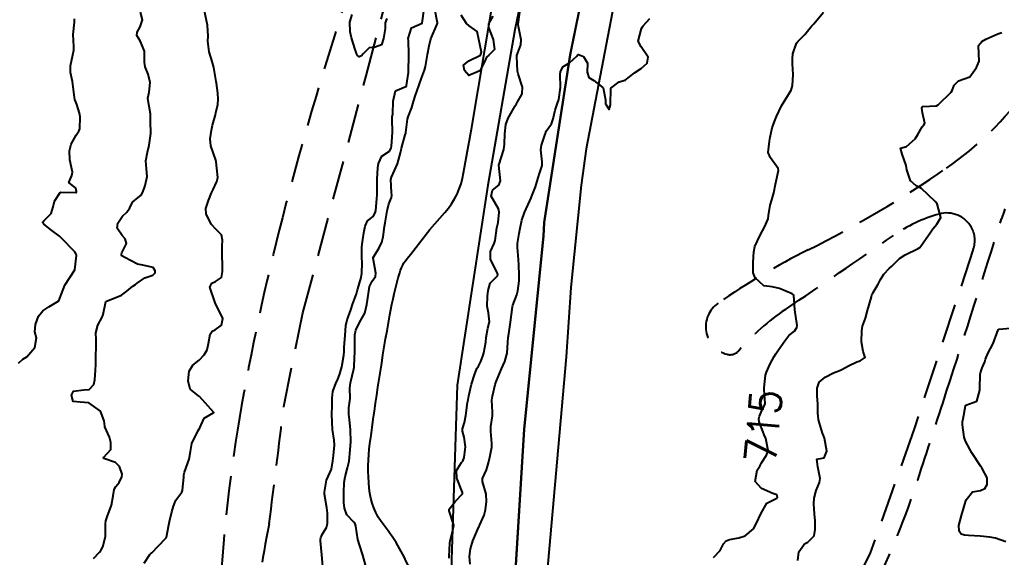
# Model space of a CAD drawing. Header units: metres. Extents: x 298520 to 308411, y 7433745 to 7450750.
# Drawn here: x 304960.4 to 305085.8, y 7437398.5 to 7437467.1 of the extents above; entities that cross this region are included whole.
import ezdxf
from ezdxf.enums import TextEntityAlignment as Align

# ---------------------------------------------------------------- set-up
doc = ezdxf.new("R2010")
doc.units = ezdxf.units.M
doc.header["$LTSCALE"] = 10
doc.linetypes.add('CONTINUO', pattern=[0])
doc.linetypes.add('DASHED', pattern=[0.75, 0.5, -0.25])
for name, color, linetype in [('Cotas', 45, 'Continuous'), ('Curvas de Nivel 1m', 11, 'Continuous'), ('Curvas de Nivel 5m', 15, 'Continuous'), ('Eixo_Estaqueamento', 45, 'CONTINUO'), ('Linha Férrea', 251, 'TRACKS'), ('Vias Primárias', 230, 'Continuous'), ('Vias Secundárias', 230, 'DASHED')]:
    doc.layers.add(name, color=color, linetype=linetype)
doc.styles.add('Style-STANDARD', font='STANDARD.shx')
doc.linetypes.add('TRACKS', pattern='A,0.15,[130,ltypeshp.shx,S=0.25,R=0,X=0,Y=0],0.15', length=0.3)

msp = doc.modelspace()

# ---------------------------------------------------------------- linework, layer by layer
at = {"layer": 'Curvas de Nivel 1m', "flags": 128}
for points, elevation in [([(304969.83, 7437398.38), (304970.62, 7437399.19), (304970.8, 7437399.42), (304971.03, 7437399.89), (304971.37, 7437401.19), (304971.39, 7437402.87), (304971.42, 7437403.18), (304971.6, 7437403.71), (304972.14, 7437405.17), (304972.34, 7437406.4), (304972.48, 7437407.17), (304972.71, 7437407.58), (304973.13, 7437408.1), (304973.48, 7437408.81), (304973.5, 7437409.16), (304973.15, 7437410.14), (304972.64, 7437410.65), (304971.16, 7437411.14), (304971.1, 7437411.19), (304971.11, 7437411.25), (304971.16, 7437411.31), (304972.06, 7437412.3), (304972.07, 7437413.18), (304971.87, 7437413.85), (304971.3, 7437415.19), (304971.28, 7437415.26), (304971.22, 7437415.96), (304970.73, 7437417.2), (304969.25, 7437418.24), (304968.15, 7437418.32), (304967.25, 7437418.43), (304967.05, 7437419.23), (304967.27, 7437419.74), (304968.59, 7437419.89), (304969.27, 7437419.97), (304969.89, 7437420.59), (304970.02, 7437421.2), (304970.09, 7437422.42), (304970.12, 7437423.2), (304970.12, 7437424.41), (304970.19, 7437425.2), (304970.2, 7437426.35), (304970.15, 7437427.2), (304970.41, 7437428.16), (304970.94, 7437429.19), (304971.06, 7437429.52), (304971.4, 7437431.19), (304973.41, 7437432), (304974.08, 7437432.49), (304974.86, 7437433.15), (304975.22, 7437433.34), (304975.43, 7437433.5), (304976.38, 7437434.19), (304977.44, 7437434.52), (304977.72, 7437434.84), (304977.72, 7437435.11), (304977.46, 7437435.52), (304976.13, 7437435.8), (304975.46, 7437435.95), (304973.83, 7437436.8), (304973.47, 7437437), (304973.41, 7437437.1), (304973.41, 7437437.16), (304973.42, 7437437.22), (304973.48, 7437437.38), (304974.05, 7437438.6), (304973.89, 7437439.16), (304973.51, 7437439.6), (304972.87, 7437440.52), (304972.93, 7437441.17), (304973.53, 7437442.08), (304974.1, 7437442.59), (304974.49, 7437443.15), (304974.83, 7437443.87), (304975.56, 7437444.43), (304975.95, 7437444.75), (304976.15, 7437445.13), (304976.46, 7437446), (304976.7, 7437447.12), (304976.62, 7437448.11), (304976.53, 7437449.13), (304976.73, 7437450.22), (304976.95, 7437451.12), (304977.16, 7437452.62), (304977.15, 7437453.12), (304977.12, 7437453.67), (304977.14, 7437455.12), (304976.9, 7437456.32), (304976.8, 7437457.12), (304976.96, 7437457.89), (304977.08, 7437459.12), (304976.82, 7437460.19), (304976.42, 7437461.13), (304976.37, 7437461.73), (304976.34, 7437463.13), (304975.8, 7437464.45), (304975.39, 7437465.14), (304975.42, 7437465.55), (304975.82, 7437466.24), (304976.08, 7437467.14), (304975.85, 7437468.09)], 709), ([(304999.19, 7437396.85), (304999.02, 7437398.85), (304998.85, 7437400.66), (304998.85, 7437400.85), (304998.87, 7437401.03), (304999.05, 7437401.44), (304999.58, 7437402.33), (304999.72, 7437402.84), (304999.74, 7437404.19), (304999.66, 7437404.84), (304999.35, 7437406.61), (304999.35, 7437406.85), (304999.61, 7437408.37), (304999.79, 7437408.84), (305000.22, 7437409.77), (305000.42, 7437410.84), (305000.49, 7437411.52), (305000.62, 7437412.84), (305000.56, 7437413.47), (305000.35, 7437414.84), (305000.31, 7437415.75), (305000.28, 7437416.84), (305000.31, 7437417.78), (305000.32, 7437418.84), (305000.4, 7437419.71), (305000.85, 7437420.83), (305000.99, 7437421.13), (305001.29, 7437421.93), (305001.54, 7437422.83), (305001.81, 7437424.34), (305001.85, 7437424.82), (305001.87, 7437425.36), (305001.98, 7437426.82), (305002.07, 7437428.12), (305002.24, 7437428.82), (305002.7, 7437430.12), (305002.92, 7437430.81), (305003.42, 7437432.15), (305003.57, 7437432.65), (305003.61, 7437432.8), (305004.01, 7437434.23), (305004.13, 7437434.79), (305004.16, 7437436.1), (305004.11, 7437436.79), (305004.13, 7437438.16), (305004.19, 7437438.79), (305004.35, 7437439.96), (305004.53, 7437440.79), (305004.84, 7437441.48), (305005.54, 7437442.03), (305005.82, 7437442.5), (305005.88, 7437442.78), (305006.04, 7437444.3), (305006.07, 7437444.77), (305006.09, 7437446.28), (305006.07, 7437446.78), (305006.15, 7437448.24), (305006.25, 7437448.77), (305006.67, 7437449.73), (305007.64, 7437450.36), (305007.85, 7437450.76), (305007.9, 7437451.01), (305008.01, 7437452.75), (305007.98, 7437454.47), (305008, 7437454.76), (305008.08, 7437455.14), (305008.1, 7437456.75), (305008.42, 7437458.07), (305009.74, 7437458.61), (305009.8, 7437458.67), (305009.82, 7437458.73), (305010.06, 7437460.42), (305010.09, 7437460.73), (305010.11, 7437462.39), (305010.11, 7437462.73), (305010.05, 7437464.49), (305010.04, 7437464.73), (305010.44, 7437466.11), (305011.83, 7437466.71), (305012.05, 7437468.51)], 711), ([(305004.69, 7437397.09), (305004.24, 7437398.79), (305003.84, 7437399.99), (305003.62, 7437400.79), (305003.35, 7437402.52), (305003.24, 7437402.8), (305003.08, 7437403.01), (305002.21, 7437403.94), (305001.88, 7437404.82), (305001.83, 7437405.55), (305001.81, 7437406.82), (305001.86, 7437408.09), (305001.97, 7437408.82), (305002.3, 7437409.96), (305002.49, 7437410.81), (305002.61, 7437412.24), (305002.68, 7437412.81), (305002.71, 7437413.29), (305002.67, 7437414.81), (305002.55, 7437416.13), (305002.43, 7437416.81), (305002.44, 7437417.62), (305002.6, 7437418.81), (305002.56, 7437420.1), (305002.68, 7437420.81), (305003.09, 7437422.59), (305003.13, 7437422.8), (305003.15, 7437422.96), (305003.21, 7437424.8), (305003.2, 7437426.65), (305003.21, 7437426.8), (305003.22, 7437426.93), (305003.36, 7437427.51), (305003.76, 7437428.41), (305004, 7437428.79), (305004.49, 7437429.69), (305004.77, 7437430.79), (305004.84, 7437431.35), (305005.03, 7437432.78), (305005.11, 7437433.1), (305005.44, 7437433.76), (305005.85, 7437434.37), (305005.91, 7437434.78), (305005.55, 7437436.71), (305005.56, 7437436.78), (305006.3, 7437437.96), (305006.66, 7437438.77), (305006.83, 7437439.45), (305007.02, 7437440.76), (305007.09, 7437441.2), (305007.35, 7437442.76), (305007.38, 7437442.93), (305007.56, 7437443.66), (305007.89, 7437444.44), (305007.94, 7437444.75), (305007.92, 7437445.1), (305007.8, 7437446.76), (305007.9, 7437447.06), (305008.67, 7437448.74), (305009.04, 7437450.15), (305009.17, 7437450.74), (305009.66, 7437452.46), (305009.73, 7437452.66), (305009.75, 7437452.73), (305009.96, 7437454.46), (305010.03, 7437454.73), (305010.49, 7437455.93), (305010.71, 7437456.72), (305010.96, 7437457.49), (305011.41, 7437458.71), (305011.49, 7437458.97), (305011.75, 7437459.69), (305012.13, 7437460.7), (305012.22, 7437461.15), (305012.48, 7437462.7), (305012.69, 7437463.81), (305012.92, 7437464.69), (305013.73, 7437466.58), (305013.77, 7437466.68), (305013.76, 7437466.75), (305013.37, 7437468.69)], 712), ([(305015.27, 7437398.41), (305015.27, 7437398.66), (305015.37, 7437400.33), (305015.41, 7437400.66), (305015.73, 7437401.98), (305015.84, 7437402.65), (305015.27, 7437404.48), (305015.26, 7437404.66), (305016.07, 7437405.68), (305016.96, 7437406.64), (305016.96, 7437406.8), (305016.23, 7437408.65), (305016.18, 7437409.62), (305016.84, 7437410.64), (305016.99, 7437410.82), (305017.17, 7437411.27), (305017.34, 7437412.64), (305017.2, 7437413.85), (305016.95, 7437414.64), (305016.95, 7437414.91), (305017.22, 7437415.75), (305017.4, 7437416.64), (305017.61, 7437418.28), (305017.67, 7437418.63), (305017.77, 7437419.13), (305018.1, 7437420.63), (305018.51, 7437421.84), (305018.8, 7437422.62), (305018.99, 7437422.93), (305019.32, 7437423.53), (305019.59, 7437424.34), (305019.67, 7437424.61), (305019.96, 7437425.99), (305020, 7437426.6), (305020.21, 7437427.76), (305020.4, 7437428.6), (305020.27, 7437429.72), (305020.1, 7437430.6), (305020.15, 7437431.87), (305020.24, 7437432.6), (305020.52, 7437433.52), (305021.45, 7437434.45), (305021.5, 7437434.54), (305021.51, 7437434.59), (305021.5, 7437434.64), (305021.45, 7437434.77), (305020.55, 7437436.6), (305020.54, 7437437.54), (305021.01, 7437438.59), (305021.13, 7437438.97), (305021.35, 7437440.59), (305021.39, 7437440.73), (305021.53, 7437441.28), (305021.63, 7437442.59), (305021.55, 7437443), (305020.62, 7437444.6), (305020.79, 7437445.39), (305021.59, 7437446.04), (305021.81, 7437446.59), (305021.62, 7437448.59), (305022.23, 7437450.58), (305022.33, 7437451.26), (305022.39, 7437452.58), (305022.51, 7437453.75), (305022.79, 7437454.57), (305023.71, 7437456.15), (305023.85, 7437456.42), (305023.93, 7437456.56), (305024.59, 7437457.69), (305024.65, 7437458.55), (305024.08, 7437460.24), (305023.98, 7437460.56), (305023.9, 7437462.45), (305023.91, 7437462.56), (305024.42, 7437463.94), (305024.46, 7437464.55), (305024.12, 7437466.27), (305024.08, 7437466.56), (305024.29, 7437468.11)], 713), ([(304960.26, 7437423.32), (304960.83, 7437423.81), (304961.32, 7437424.14), (304962.33, 7437425.3), (304962.58, 7437426.53), (304962.36, 7437427.29), (304962.42, 7437428.24), (304962.82, 7437429.29), (304963.39, 7437429.98), (304964.15, 7437430.52), (304965.4, 7437431.26), (304965.95, 7437432.73), (304966.19, 7437433.25), (304967.45, 7437435.23), (304967.66, 7437437.04), (304967.64, 7437437.23), (304967.48, 7437437.52), (304965.77, 7437439.26), (304965.64, 7437439.39), (304965.51, 7437439.53), (304964.52, 7437440.26), (304963.52, 7437441.06), (304963.4, 7437441.16), (304963.35, 7437441.28), (304963.52, 7437441.48), (304964.42, 7437442.39), (304964.69, 7437443.27), (304964.85, 7437443.97), (304965.57, 7437445.1), (304965.69, 7437445.14), (304967.57, 7437445.1), (304967.66, 7437445.14), (304967.68, 7437445.23), (304967.58, 7437445.65), (304966.71, 7437446.37), (304967.09, 7437447.24), (304967.15, 7437447.68), (304966.83, 7437449.24), (304966.78, 7437450.39), (304967.01, 7437451.24), (304967.65, 7437452.41), (304967.99, 7437452.9), (304968.11, 7437453.23), (304968.15, 7437454.76), (304968.07, 7437455.23), (304967.7, 7437456.32), (304967.45, 7437456.97), (304967.4, 7437457.23), (304967.38, 7437457.57), (304967.15, 7437459.24), (304966.91, 7437460.4), (304966.91, 7437461.24), (304967.21, 7437462.67), (304967.34, 7437463.24), (304967.33, 7437463.7), (304967.25, 7437465.24), (304967.4, 7437466.81), (304967.43, 7437467.24)], 708), ([(305007.29, 7437467.31), (305007.1, 7437466.76), (305007.07, 7437466.01), (305006.89, 7437464.76), (305006.62, 7437463.95), (305005.8, 7437463.63), (305005.04, 7437463.54), (305004.28, 7437462.79), (305004.07, 7437462.51), (305003.78, 7437462.41), (305003.55, 7437462.57), (305003.42, 7437462.81), (305003.26, 7437463.34), (305002.81, 7437464.81), (305002.61, 7437465.6), (305002.59, 7437466.82), (305002.87, 7437467.79)], 711), ([(305020.86, 7437467.58), (305020.3, 7437466.61), (305020.3, 7437466.13), (305020.9, 7437464.6), (305021.06, 7437463.34), (305020.32, 7437462.6), (305020.03, 7437462.36), (305019.77, 7437461.76), (305019.2, 7437460.62), (305017.76, 7437460.02), (305017.22, 7437460.65), (305017.09, 7437461.33), (305017.78, 7437461.89), (305019.28, 7437462.62), (305019.39, 7437463.01), (305019.04, 7437464.62), (305018.85, 7437465.65), (305017.83, 7437466.34), (305017.47, 7437466.64), (305016.79, 7437467.71)], 713), ([(305017.95, 7437397.68), (305017.88, 7437398.63), (305018, 7437399.6), (305018.3, 7437400.62), (305019.06, 7437402.43), (305019.12, 7437402.55), (305019.15, 7437402.61), (305019.75, 7437403.93), (305019.92, 7437404.6), (305020.05, 7437405.66), (305020, 7437406.6), (305019.54, 7437408.2), (305019.53, 7437408.61), (305020.03, 7437409.72), (305020.29, 7437410.6), (305020.45, 7437411.32), (305020.7, 7437412.59), (305020.71, 7437413.08), (305020.57, 7437414.6), (305020.59, 7437415.23), (305020.78, 7437416.59), (305020.79, 7437417.04), (305020.73, 7437418.6), (305020.78, 7437419.09), (305021.13, 7437420.59), (305021.16, 7437420.71), (305021.29, 7437421.07), (305021.93, 7437422.58), (305022.37, 7437423.53), (305022.67, 7437424.57), (305022.76, 7437425.99), (305022.8, 7437426.57), (305022.88, 7437427.04), (305023.1, 7437428.56), (305023.34, 7437430.5), (305023.36, 7437430.56), (305023.4, 7437430.72), (305023.92, 7437432.05), (305024.03, 7437432.55), (305024.2, 7437433.8), (305024.22, 7437434.55), (305024.16, 7437435.86), (305024.1, 7437436.55), (305023.97, 7437438.08), (305024, 7437438.56), (305024.21, 7437439.86), (305024.31, 7437440.55), (305024.54, 7437441.54), (305024.9, 7437442.55), (305025.1, 7437442.99), (305025.57, 7437444.03), (305025.72, 7437444.39), (305025.79, 7437444.54), (305026.29, 7437445.83), (305026.52, 7437446.53), (305026.76, 7437447.37), (305027.13, 7437448.52), (305027.15, 7437449), (305026.97, 7437450.53), (305027.07, 7437451.11), (305027.52, 7437452.52), (305027.55, 7437452.63), (305027.67, 7437452.91), (305028.32, 7437453.87), (305028.56, 7437454.51), (305028.81, 7437455.61), (305029.11, 7437456.5), (305029.25, 7437456.96), (305029.47, 7437458.49), (305029.44, 7437460.17), (305029.48, 7437460.49), (305029.77, 7437461.12), (305030.62, 7437461.64), (305031.55, 7437462.47), (305031.65, 7437462.61), (305031.79, 7437462.72), (305032.41, 7437462.46), (305032.92, 7437461.6), (305032.87, 7437460.45), (305033.08, 7437459.77), (305033.75, 7437459.38), (305034.94, 7437458.43), (305035.22, 7437456.92), (305035.21, 7437456.42), (305035.71, 7437455.68), (305035.87, 7437456.26), (305035.87, 7437456.42), (305035.89, 7437458.26), (305035.92, 7437458.42), (305036.96, 7437459.2), (305037.75, 7437459.44), (305038.3, 7437459.85), (305038.94, 7437460.38), (305039.77, 7437460.91), (305040.54, 7437461.6), (305040.69, 7437462.36), (305039.8, 7437463.66), (305039.39, 7437464.38), (305039.83, 7437466), (305039.97, 7437466.23), (305040.06, 7437466.37), (305040.91, 7437467.29)], 714), ([(305059.78, 7437398.12), (305059.93, 7437399.23), (305060.57, 7437400.11), (305060.82, 7437400.33), (305061.05, 7437400.48), (305061.89, 7437401.26), (305062.02, 7437402.1), (305062, 7437403.18), (305061.94, 7437404.1), (305061.83, 7437405.38), (305061.86, 7437406.1), (305062.15, 7437407.08), (305062.56, 7437408.1), (305062.65, 7437408.6), (305062.33, 7437410.1), (305062.23, 7437411.04), (305063.17, 7437411.21), (305063.49, 7437412.09), (305063.21, 7437413.73), (305063.05, 7437414.09), (305062.93, 7437414.38), (305062.41, 7437416.1), (305062.35, 7437416.99), (305062.35, 7437418.1), (305062.27, 7437419.11), (305062.25, 7437420.1), (305062.52, 7437420.87), (305063.3, 7437421.52), (305064.36, 7437422.07), (305065.02, 7437422.35), (305065.31, 7437422.47), (305066.34, 7437423.03), (305067.32, 7437423.46), (305067.77, 7437423.59), (305068.38, 7437424.02), (305068.14, 7437424.82), (305067.93, 7437426.03), (305067.95, 7437427.45), (305068.06, 7437428.03), (305068.43, 7437429.06), (305068.7, 7437430.02), (305069.18, 7437431.78), (305069.26, 7437432.01), (305069.31, 7437432.13), (305069.43, 7437432.32), (305070.05, 7437433.4), (305070.34, 7437434), (305070.79, 7437434.66), (305071.47, 7437435.38), (305071.79, 7437435.67), (305072.08, 7437435.98), (305072.78, 7437436.68), (305073.48, 7437437.12), (305075.15, 7437437.95), (305075.36, 7437438.08), (305075.5, 7437438.25), (305076.2, 7437439.24), (305076.7, 7437439.93), (305077.01, 7437440.44), (305077.53, 7437441.05), (305078.04, 7437441.91), (305077.57, 7437443.63), (305077.34, 7437443.92), (305075.59, 7437445.61), (305075.39, 7437445.74), (305074.89, 7437445.95), (305074.19, 7437446.56), (305073.72, 7437447.97), (305073.62, 7437448.52), (305073.11, 7437449.98), (305072.9, 7437450.73), (305073.65, 7437450.97), (305074.78, 7437451.95), (305075.11, 7437452.5), (305075.69, 7437453.48), (305075.9, 7437453.73), (305076, 7437453.94), (305075.71, 7437455.26), (305075.63, 7437455.85), (305075.63, 7437455.94), (305075.71, 7437456.07), (305077.48, 7437456.16), (305077.72, 7437456.26), (305079.39, 7437457.9), (305079.52, 7437458.11), (305079.75, 7437458.78), (305080.29, 7437459.35), (305081.76, 7437459.87), (305082.6, 7437461.03), (305082.95, 7437461.86), (305082.89, 7437462.77), (305082.87, 7437463.86), (305083.31, 7437464.36), (305083.82, 7437464.67), (305085.34, 7437465.34), (305085.83, 7437465.51)], 716), ([(305086.35, 7437400.51), (305085.05, 7437400.98), (305084.33, 7437401.1), (305083.06, 7437401.24), (305081.59, 7437401.33), (305081.06, 7437401.35), (305080.67, 7437401.48), (305080.4, 7437401.88), (305080.37, 7437402.58), (305080.7, 7437403.88), (305081.11, 7437405.33), (305081.24, 7437405.74), (305081.28, 7437405.87), (305082.1, 7437406.89), (305083.13, 7437407.05), (305083.66, 7437407.32), (305083.99, 7437407.84), (305083.98, 7437408.67), (305083.35, 7437409.85), (305083.28, 7437409.96), (305083.17, 7437410.14), (305082.02, 7437411.86), (305081.21, 7437413.36), (305081.05, 7437413.87), (305080.8, 7437415.45), (305080.83, 7437415.88), (305080.9, 7437416.21), (305081.2, 7437417.87), (305081.22, 7437417.92), (305081.26, 7437417.94), (305082.64, 7437418.48), (305083.02, 7437419.85), (305083.02, 7437420.12), (305083.07, 7437421.85), (305083.1, 7437422.06), (305083.32, 7437422.72), (305083.69, 7437423.48), (305083.77, 7437423.84), (305084.04, 7437424.54), (305084.72, 7437425.83), (305085.37, 7437427.57), (305085.52, 7437427.67), (305087.37, 7437427.8)], 717)]:
    msp.add_lwpolyline(points, dxfattribs=dict(at, elevation=elevation))
at = {"layer": 'Curvas de Nivel 5m', "flags": 128}
for points, elevation in [([(304976.33, 7437397.8), (304977.02, 7437398.88), (304977.14, 7437399), (304977.29, 7437399.12), (304979.04, 7437400.93), (304979.12, 7437401.01), (304979.15, 7437401.09), (304979.48, 7437402.67), (304979.55, 7437403.09), (304979.83, 7437404.34), (304980.04, 7437405.08), (304980.35, 7437405.82), (304981.11, 7437406.86), (304981.22, 7437407.07), (304981.39, 7437408.81), (304981.4, 7437409.07), (304981.48, 7437409.4), (304982.06, 7437411.06), (304982.21, 7437412.03), (304982.4, 7437413.05), (304983.21, 7437414.73), (304983.34, 7437414.91), (304983.41, 7437415.04), (304983.98, 7437416.28), (304985.23, 7437417.02), (304983.38, 7437419.04), (304983.26, 7437419.14), (304982.19, 7437419.98), (304981.92, 7437421.06), (304982.06, 7437422.3), (304982.52, 7437423.05), (304983.32, 7437423.7), (304983.99, 7437424.37), (304984.34, 7437425.03), (304984.53, 7437425.84), (304984.75, 7437427.03), (304985.01, 7437427.38), (304985.36, 7437427.58), (304986.2, 7437428.18), (304986.34, 7437429.01), (304985.4, 7437431.02), (304984.71, 7437433.03), (304984.95, 7437433.5), (304985.43, 7437433.72), (304986.2, 7437434.25), (304986.33, 7437435.01), (304986.31, 7437435.85), (304986.27, 7437437.01), (304986.27, 7437438.23), (304986.31, 7437439.01), (304986.2, 7437439.7), (304985.52, 7437440.35), (304984.86, 7437441.03), (304984.22, 7437442.35), (304984.17, 7437443.03), (304984.52, 7437444.07), (304984.93, 7437445.03), (304985.14, 7437445.47), (304985.59, 7437446.51), (304985.72, 7437447.02), (304985.61, 7437448.2), (304985.5, 7437449.02), (304985.45, 7437449.2), (304984.81, 7437451.03), (304984.75, 7437451.93), (304984.91, 7437453.03), (304985.03, 7437453.67), (304985.41, 7437455.02), (304985.48, 7437455.24), (304985.71, 7437456.3), (304985.77, 7437457.02), (304985.72, 7437457.76), (304985.55, 7437459.02), (304985.51, 7437459.25), (304985.21, 7437461.03), (304985.01, 7437461.79), (304984.63, 7437463.03), (304984.44, 7437464.4), (304984.47, 7437465.03), (304984.4, 7437466.46), (304984.28, 7437467.04), (304983.86, 7437469.04)], 710), ([(305049.03, 7437398.5), (305049.86, 7437399.42), (305050.3, 7437400.24), (305050.63, 7437400.65), (305051.05, 7437400.82), (305052.26, 7437401.01), (305053.05, 7437401.27), (305054.14, 7437402.19), (305054.47, 7437402.79), (305055.09, 7437404.18), (305055.82, 7437405.46), (305057.11, 7437406.1), (305057.18, 7437406.16), (305057.12, 7437406.49), (305056.6, 7437406.68), (305055.13, 7437407.32), (305054.35, 7437408.19), (305054.61, 7437409.65), (305054.92, 7437410.18), (305055.17, 7437410.61), (305055.79, 7437411.56), (305055.99, 7437412.17), (305055.69, 7437413.69), (305055.5, 7437414.18), (305055.22, 7437414.83), (305054.85, 7437415.81), (305054.81, 7437416.19), (305054.9, 7437416.53), (305055.25, 7437417.34), (305055.53, 7437417.9), (305055.61, 7437418.18), (305055.5, 7437419.96), (305055.5, 7437420.18), (305055.68, 7437421.79), (305055.78, 7437422.18), (305056.25, 7437423.24), (305056.76, 7437424.17), (305056.98, 7437424.52), (305057.34, 7437425.02), (305058.11, 7437426.15), (305058.66, 7437426.84), (305059.37, 7437427.41), (305059.66, 7437427.85), (305059.7, 7437428.13), (305059.4, 7437430.13), (305059.28, 7437431.99), (305059.07, 7437432.14), (305057.43, 7437432.83), (305056.53, 7437433.07), (305055.44, 7437433.17), (305054.34, 7437434.2), (305054.09, 7437434.83), (305054.07, 7437436.2), (305054.17, 7437437.52), (305054.32, 7437438.2), (305054.97, 7437439.64), (305055.26, 7437440.18), (305055.53, 7437440.67), (305055.99, 7437441.73), (305056.06, 7437442.17), (305056.27, 7437443.47), (305056.49, 7437444.17), (305056.72, 7437445.03), (305056.95, 7437446.17), (305057.33, 7437447.88), (305057.28, 7437448.16), (305056.29, 7437449.52), (305056.01, 7437450.18), (305056.18, 7437451.65), (305056.25, 7437452.17), (305056.51, 7437453.34), (305056.82, 7437454.17), (305057.08, 7437454.78), (305057.71, 7437456.16), (305058.92, 7437458.14), (305059.12, 7437458.76), (305059.21, 7437460.14), (305059.13, 7437461.49), (305059.09, 7437462.14), (305059.16, 7437462.77), (305059.6, 7437464.13), (305059.82, 7437464.41), (305060.68, 7437465.27), (305061.38, 7437466.11), (305061.58, 7437466.37), (305061.84, 7437466.62), (305063.08, 7437468.09)], 715)]:
    msp.add_lwpolyline(points, dxfattribs=dict(at, elevation=elevation))
at = {"layer": 'Eixo_Estaqueamento'}
msp.add_lwpolyline([(305055.48, 7437572.1), (305048.78, 7437544.54), (305042.47, 7437516.92), (305036.04, 7437488.9), (305030.71, 7437462.67), (305027.41, 7437441.26), (305027.31, 7437439.51), (305024.83, 7437414.87), (305023.12, 7437387.11), (305023.12, 7437358.56), (305025.03, 7437326.57), (305028.72, 7437297.87), (305031.72, 7437274.1), (305034.53, 7437261.71), (305037.47, 7437248.17), (305043.41, 7437227.87), (305050.18, 7437206.4), (305060.57, 7437176.45), (305073.35, 7437143.92), (305082.04, 7437121.36), (305093.24, 7437092.93)], dxfattribs=at)
at = {"layer": 'Linha Férrea', "flags": 128}
msp.add_lwpolyline([(307827.16, 7434249.95), (307821.56, 7434258.81), (307819.52, 7434262.43), (307816.3, 7434268.22), (307813.68, 7434272.3), (307811.64, 7434275.46), (307798.22, 7434296.14), (307773.74, 7434334.03), (307761.73, 7434352.01), (307752.47, 7434367.89), (307735.13, 7434393.38), (307710.74, 7434431.02), (307694.81, 7434455.28), (307677.7, 7434482.21), (307665.38, 7434501.66), (307643.88, 7434534.84), (307627.56, 7434562.54), (307613.51, 7434586.87), (307596.95, 7434617.47), (307576.4, 7434659.98), (307564.17, 7434687.32), (307541.06, 7434734.95), (307530.17, 7434758.54), (307516.92, 7434785.92), (307501.76, 7434817.25), (307481.68, 7434859.3), (307459.2, 7434904.2), (307442.79, 7434936.27), (307425.28, 7434968.91), (307411.69, 7434992.24), (307402.57, 7435007.68), (307388.85, 7435028.5), (307366.95, 7435058.3), (307352.5, 7435076.75), (307335.71, 7435095.81), (307323.74, 7435108.4), (307304.88, 7435127.21), (307280.64, 7435149.6), (307260.89, 7435166.25), (307239.5, 7435183.01), (307222.59, 7435195.4), (307206.91, 7435206.43), (307191.54, 7435216.92), (307180.98, 7435223.58), (307147.08, 7435245.04), (307110.18, 7435267.87), (307071.33, 7435292.08), (307013.04, 7435328.92), (306934.22, 7435378.29), (306890.85, 7435406.01), (306860.76, 7435425.27), (306830.44, 7435444.17), (306783.16, 7435474), (306743.29, 7435499.12), (306730.65, 7435506.8), (306700.01, 7435524.56), (306649.97, 7435556.16), (306620.54, 7435574.68), (306585.88, 7435596.36), (306549.21, 7435619.44), (306511.46, 7435642.99), (306481.3, 7435662.07), (306449.91, 7435681.79), (306417.31, 7435702.16), (306386.5, 7435720.66), (306359.57, 7435735.78), (306332.26, 7435749.95), (306295.74, 7435767.25), (306254.91, 7435784.83), (306234.55, 7435793.03), (306198.8, 7435806.04), (306177.43, 7435813.74), (306139.2, 7435826.14), (306101.03, 7435838.04), (306051.97, 7435853.03), (306008.19, 7435866.65), (306003.58, 7435868.04), (305974.11, 7435878.74), (305939.65, 7435889.45), (305902.23, 7435900.74), (305881.18, 7435906.22), (305868.58, 7435910.19), (305845.54, 7435919.12), (305815.17, 7435933.3), (305786.71, 7435949.03), (305760.88, 7435966.42), (305735.18, 7435986.89), (305723.76, 7435997.05), (305696.1, 7436025.19), (305678.2, 7436047.9), (305661.02, 7436071.86), (305645.02, 7436096.32), (305622.37, 7436129.7), (305596.14, 7436168.75), (305576.09, 7436198.75), (305559.43, 7436223.15), (305539.44, 7436252.72), (305521.42, 7436279.84), (305512.69, 7436292.82), (305499.49, 7436312.98), (305480.03, 7436341.61), (305460.3, 7436370.83), (305441.56, 7436398.43), (305421.25, 7436428.24), (305402.58, 7436456.09), (305384.09, 7436483.75), (305369.12, 7436505.55), (305351.23, 7436532.17), (305338.34, 7436551.44), (305322.73, 7436574.87), (305306.91, 7436598.3), (305293.24, 7436619.06), (305277.82, 7436644.31), (305263.89, 7436668.98), (305254.71, 7436687.72), (305243.78, 7436710.84), (305233.95, 7436734.39), (305225.11, 7436755.87), (305215.53, 7436780.47), (305201.61, 7436815.68), (305193.17, 7436837.83), (305177.38, 7436877.75), (305166.79, 7436904.69), (305153.94, 7436937.69), (305141.5, 7436969.14), (305130.7, 7436996.5), (305122.02, 7437018.5), (305113.06, 7437043.1), (305101.51, 7437072.01), (305093.24, 7437092.93), (305082.04, 7437121.36), (305073.35, 7437143.92), (305060.57, 7437176.45), (305050.18, 7437206.4), (305043.41, 7437227.87), (305037.47, 7437248.17), (305034.53, 7437261.71), (305031.72, 7437274.1), (305028.72, 7437297.87), (305025.03, 7437326.57), (305023.12, 7437358.56), (305023.12, 7437387.11), (305024.83, 7437414.87), (305027.31, 7437439.51), (305027.41, 7437441.26), (305030.71, 7437462.67), (305036.04, 7437488.9), (305042.47, 7437516.92), (305048.78, 7437544.54), (305055.48, 7437572.1), (305062.87, 7437603.39), (305069.5, 7437630.69), (305077.03, 7437662.82), (305085.46, 7437698.14), (305091.82, 7437727.64), (305097.21, 7437749.95), (305103.92, 7437777.27), (305111.1, 7437807.1), (305121.2, 7437849.91), (305125.41, 7437866.97), (305130.99, 7437888.73), (305137.36, 7437914.57), (305143.48, 7437941.14), (305150.28, 7437969.23), (305155.63, 7437993.86), (305160.5, 7438017.39), (305165.53, 7438047.97), (305167.4, 7438065.92), (305168.45, 7438080.5), (305168.7, 7438098.82), (305168.5, 7438111.61), (305167.44, 7438129.41), (305165.73, 7438144.8), (305163.05, 7438159.25), (305157.36, 7438183.65), (305149.71, 7438209.61), (305142.15, 7438230.52), (305132.88, 7438252.55), (305120.43, 7438277.84), (305109.12, 7438297.22), (305107.01, 7438300.23), (305099.26, 7438311.38), (305091.43, 7438322.41), (305083.38, 7438332.8), (305079.57, 7438337.52), (305074.8, 7438344.06), (305056.82, 7438367.08), (305041.94, 7438386.35), (305023.22, 7438411.98), (305005.97, 7438436.56), (304993.28, 7438456.49), (304983.12, 7438473.17), (304969.54, 7438498.7), (304959.94, 7438517.09), (304947.33, 7438543.43), (304933.09, 7438572.79), (304924.31, 7438590.95), (304918.2, 7438604.46), (304911.78, 7438619.16), (304905.93, 7438632.44), (304900.32, 7438648.46), (304895.83, 7438661.89), (304892.17, 7438674.5), (304887.95, 7438691.24), (304884.69, 7438706.94), (304881.85, 7438723.7), (304879.33, 7438740.13), (304878.19, 7438758.92), (304877.54, 7438778.36), (304877.21, 7438799.09), (304877.46, 7438830.88), (304877.86, 7438863.02), (304878.27, 7438892.7), (304878.6, 7438920.11), (304878.68, 7438952.24), (304877.94, 7438980.3), (304876.32, 7439009.02), (304874.94, 7439022.79), (304873.23, 7439037.84), (304870.14, 7439056.14), (304864.86, 7439082.08), (304859.08, 7439105.01), (304850.38, 7439133.89), (304843.06, 7439154.06), (304836.38, 7439171.24), (304828.25, 7439190.11), (304817.67, 7439211.83), (304806.69, 7439232.74), (304796.36, 7439250.87), (304785.22, 7439269.01), (304772.78, 7439289.1), (304755.7, 7439316.74), (304736.91, 7439345.94), (304718.85, 7439374.33), (304700.22, 7439403.62), (304676.46, 7439440.71), (304659.06, 7439468.06), (304641.49, 7439495.55), (304629.29, 7439515), (304612.29, 7439541.91), (304598.79, 7439563.31), (304583.09, 7439588.52), (304568.61, 7439611.38), (304554.37, 7439633.59), (304540.46, 7439656.11), (304527.86, 7439675.88), (304515.49, 7439695.97), (304501.01, 7439718.74), (304492.56, 7439732.18), (304481.09, 7439749.95), (304464.7, 7439773.55), (304458.7, 7439781.55), (304447.47, 7439795.48), (304430.85, 7439814.02), (304417.94, 7439826.87), (304407.63, 7439836.38), (304393.36, 7439848.49), (304380.4, 7439858.34), (304362.66, 7439870.74), (304347.09, 7439880.3), (304333.25, 7439887.82), (304320.73, 7439894.06), (304304.93, 7439900.99), (304286.44, 7439908.16), (304266.64, 7439915.42), (304246.69, 7439922.5), (304225.19, 7439929.98), (304199, 7439939.2), (304168.47, 7439950), (304152.89, 7439955.63), (304135.92, 7439962.49), (304121.35, 7439968.8), (304105.78, 7439976.38), (304088.74, 7439985.33), (304071.18, 7439995.83), (304051.5, 7440008.74), (304042.51, 7440015.33), (304023.02, 7440030.47), (304002.68, 7440048.64), (303992.18, 7440058.52), (303980.44, 7440070.49), (303965.02, 7440086.23), (303949.37, 7440102.5), (303932.05, 7440120.67), (303917.21, 7440136.17), (303903.07, 7440150.77), (303879.08, 7440175), (303863.63, 7440189.71), (303849.06, 7440203.12), (303838.55, 7440211.89), (303825.96, 7440222.58), (303811.47, 7440233.81), (303798.03, 7440243.58), (303789.17, 7440249.78, 0.048699), (303782.73, 7440254.33, -0.013971), (303778.98, 7440256.72, 0.011385), (303767.54, 7440264.08, 0.000455), (303759.24, 7440269.14, 0.004014), (303749.32, 7440275.08, 0.008965), (303739.52, 7440280.6), (303729.17, 7440286.2), (303717.71, 7440292.15), (303693.72, 7440304.37), (303679.1, 7440311.9), (303660.94, 7440321.33), (303642.97, 7440330.92), (303636.47, 7440334.55), (303624.84, 7440341.29), (303611.99, 7440348.94), (303603.08, 7440354.6), (303596.28, 7440359.1), (303587.51, 7440365.43), (303578.6, 7440372.22), (303569.48, 7440379.63), (303558.63, 7440389.13), (303549.89, 7440397.25), (303541.54, 7440405.46), (303534.88, 7440412.29), (303523.46, 7440424.47), (303512.29, 7440437.46), (303502.62, 7440449.26), (303497.01, 7440456.5), (303488.04, 7440468.69), (303481.42, 7440477.68), (303475.38, 7440486.35), (303465.79, 7440500.54), (303456.11, 7440515.6), (303445.61, 7440532.25), (303432.87, 7440552.63), (303423.19, 7440568.06, -0.000757), (303417.99, 7440576.14, 0.007668), (303411.65, 7440585.69), (303403.6, 7440597.44), (303394.77, 7440609.24), (303388.86, 7440616.92), (303381.26, 7440625.91), (303374.43, 7440633.82), (303364.89, 7440644.09), (303358.77, 7440650.24), (303349.65, 7440658.74), (303339.72, 7440667.52), (303332.66, 7440673.46), (303326.72, 7440678.05, -0.018136), (303320.92, 7440682.54, 0.027105), (303312.53, 7440688.78, -0.001525), (303306.78, 7440692.62), (303296.84, 7440699.32), (303291.58, 7440702.65), (303280.84, 7440709.24, 0.008003), (303271.25, 7440714.65, 0.013057), (303255.94, 7440722.45, -0.001991), (303248.37, 7440726.09, 0.012147), (303243.6, 7440728.27, -0.002135), (303237.37, 7440730.97), (303223.7, 7440736.96), (303210.1, 7440742.74), (303193.9, 7440749.57), (303189.82, 7440751.3), (303177.39, 7440756.46), (303158.99, 7440764.27), (303141.65, 7440771.61), (303117.1, 7440781.98), (303101.55, 7440788.52), (303093.45, 7440792.23), (303076.05, 7440800.18), (303054.93, 7440810.37), (303040.16, 7440817.98), (303025.35, 7440825.89), (303013.34, 7440832.76), (303004.06, 7440838.54), (302994.27, 7440845.09), (302982.62, 7440853.41), (302969.58, 7440863.65), (302962.58, 7440869.55), (302953.34, 7440877.8), (302943.02, 7440887.54), (302938.59, 7440892.15), (302933.33, 7440897.54), (302924.32, 7440907.75), (302915.9, 7440917.94), (302907.52, 7440928.75), (302899.78, 7440938.97), (302892.73, 7440949.15), (302888.76, 7440955.11), (302884.57, 7440961.75), (302879.49, 7440969.89), (302873.29, 7440980.61), (302867.78, 7440990.9), (302859.79, 7441006.77), (302851.23, 7441025.3), (302846.82, 7441035.61), (302841.67, 7441047.99), (302837.15, 7441059.32), (302829.38, 7441078.79), (302825.24, 7441088.83), (302821.86, 7441097.36), (302816.25, 7441111.47), (302810.67, 7441125.2), (302804.68, 7441140.05), (302799.05, 7441153.54), (302792.2, 7441169.33), (302786.8, 7441181.37), (302782.7, 7441189.73), (302780.99, 7441193.27, -0.024435), (302778.71, 7441197.53, 0.018839), (302775.04, 7441204.53), (302769.05, 7441215.01), (302764.16, 7441223.1), (302758.01, 7441232.57), (302751.03, 7441242.93), (302746.43, 7441249.47, 0.01417), (302742.29, 7441255.12, -0.010578), (302734.95, 7441264.49, 0.026045), (302726.65, 7441274.45), (302714.77, 7441287.27), (302702.59, 7441299.41), (302690.06, 7441310.89), (302682.56, 7441317.23), (302675.22, 7441323.25), (302666.87, 7441329.42, 0.027574), (302658.67, 7441335.28, -0.011091), (302655.15, 7441337.63, 0.01172), (302645.72, 7441343.9, 0.006642), (302635.25, 7441350.32, 0.010482), (302620.24, 7441358.82, 0.013683), (302599.22, 7441369.43, 0.008553), (302586.73, 7441375.05, 0.011788), (302575.05, 7441379.75, 0.002778), (302570.56, 7441381.4), (302560.88, 7441384.91), (302551, 7441388.04), (302546.22, 7441389.53, -0.019135), (302544.9, 7441389.88, 0.019296), (302522.94, 7441395.79, 0.000461), (302511.66, 7441398.34, 0.010049), (302501.51, 7441400.42), (302492.39, 7441402.1), (302485.29, 7441403.3), (302471.45, 7441405.53), (302444.87, 7441409.52), (302415.28, 7441413.93), (302384.35, 7441418.64), (302365.98, 7441421.32), (302360.25, 7441421.99), (302338.7, 7441425.13), (302306, 7441430.4), (302286.92, 7441434.2), (302278.6, 7441436.01), (302270.24, 7441438.28), (302260.05, 7441441.21), (302248.72, 7441444.79), (302234.93, 7441449.83), (302225.68, 7441453.69), (302223.91, 7441454.59), (302211.72, 7441460.08), (302198.55, 7441466.94), (302185.19, 7441474.43), (302176.27, 7441480.04), (302166.75, 7441486.09), (302155.71, 7441493.82), (302145.2, 7441501.91), (302133.65, 7441511.46), (302124.11, 7441520), (302113.8, 7441530.08), (302104.38, 7441540.03), (302095.47, 7441550.01), (302086.58, 7441560.93), (302077.65, 7441573.12), (302070.77, 7441583.08), (302062.65, 7441595.88), (302055.33, 7441608.4), (302048.69, 7441620.59), (302040.38, 7441636.79), (302032.96, 7441653.05), (302027.22, 7441666.29), (302023.74, 7441674.15), (302020.23, 7441682.95), (302013.85, 7441699.66), (302006.74, 7441720.03), (302000.14, 7441739.47), (301996.81, 7441749.52), (301993.17, 7441760.44), (301988.74, 7441774), (301985.31, 7441784.6), (301976.67, 7441811.03), (301970.97, 7441828.13), (301966.76, 7441840.46), (301961.82, 7441854.8), (301956.6, 7441869.32), (301952.69, 7441879.43), (301950.21, 7441885.78), (301947.26, 7441893.12), (301942.83, 7441903), (301936.94, 7441915.47), (301925.25, 7441938.09), (301919.94, 7441947.81), (301913.51, 7441959.08), (301904.12, 7441974.92), (301894.52, 7441990.44), (301891.41, 7441995.46), (301886.49, 7442003.18), (301878.67, 7442015.28), (301873.46, 7442023.44), (301865.16, 7442036.29), (301855.84, 7442050.94), (301845.98, 7442066.83), (301838.27, 7442079.46), (301830.42, 7442092.89), (301825.55, 7442101.78), (301821.38, 7442109.45), (301815.66, 7442120.91), (301811.11, 7442130.24), (301807.7, 7442138), (301806.42, 7442140.6, 0.023261), (301801.86, 7442152.45, -0.028715), (301797.55, 7442164, 0.012936), (301793.73, 7442175.33, -0.025942), (301792.42, 7442179.58, 0.006006), (301789.91, 7442189.06, -0.014708), (301788.14, 7442196.22), (301785.97, 7442206.25), (301784.37, 7442214.31, 0.006026), (301783.56, 7442218.84, -0.007665), (301782.52, 7442224.78, -0.006079), (301780.96, 7442235.44, -0.002739), (301779.7, 7442245.21), (301779.18, 7442249.48), (301778.68, 7442254.38), (301778.07, 7442260.48), (301777.32, 7442271.29), (301776.98, 7442275.41), (301775.91, 7442292.59), (301775.2, 7442301.97), (301774.19, 7442318.2), (301773.65, 7442327.42), (301773.09, 7442335.87), (301772.13, 7442350.27), (301771.29, 7442362.12), (301770.73, 7442371.57), (301769.87, 7442382.07), (301768.55, 7442394.65), (301768.15, 7442398.42), (301767.39, 7442406.07), (301767.01, 7442408.61), (301766.5, 7442411.78), (301764.78, 7442423.53), (301763.46, 7442430.86), (301760.77, 7442444.81), (301759.48, 7442450.08), (301758.26, 7442454.4), (301755.34, 7442466.07), (301751.67, 7442478.11, 0.014406), (301747.84, 7442489.51, -0.000078), (301746.02, 7442494.48), (301743.45, 7442501.47), (301738.69, 7442513.33), (301735.71, 7442520.32), (301732.43, 7442527.28), (301727.1, 7442538.17), (301722.93, 7442546.11, 0.012187), (301718.52, 7442554.11, 0.000535), (301713.36, 7442562.95, 0.014127), (301707.99, 7442571.56, 0.00131), (301703.08, 7442578.9, 0.005502), (301696.11, 7442589.04, 0.012739), (301690.66, 7442596.36, -0.003293), (301687.73, 7442600.16, 0.014011), (301683.49, 7442605.41), (301674.27, 7442616.2), (301665.75, 7442625.39), (301657.65, 7442633.67), (301647.39, 7442643.46), (301636.01, 7442653.98), (301626.6, 7442662.31), (301605.3, 7442680.7), (301585.63, 7442697.22), (301571.11, 7442709.22), (301556.03, 7442721.96), (301546.37, 7442729.88), (301533.38, 7442740.75), (301522.72, 7442749.6), (301509.81, 7442760.24), (301495.06, 7442772.28), (301477.47, 7442786.66), (301465.13, 7442796.88), (301456.43, 7442804.07), (301435.24, 7442821.76), (301421.84, 7442832.86), (301396.98, 7442853.69), (301385.14, 7442863.63), (301370.66, 7442875.78), (301364.72, 7442880.33), (301363.39, 7442881.71), (301340.64, 7442900.57), (301323.03, 7442915.48), (301312.79, 7442924.11), (301300.58, 7442934.7), (301285.85, 7442948.16), (301276.27, 7442957.32), (301270.65, 7442962.88), (301259.99, 7442974.03), (301253.52, 7442981.22), (301247.9, 7442987.53), (301240.38, 7442996.74), (301230, 7443009.99), (301221.85, 7443021.63), (301213.13, 7443035.04), (301205.73, 7443047.19), (301200.05, 7443057.2), (301196.13, 7443064.49), (301190.78, 7443075.16), (301186.74, 7443083.78), (301181.57, 7443095.72), (301178.31, 7443103.87), (301173.66, 7443116.19), (301169.17, 7443129.41), (301164.14, 7443147.31, -0.01791), (301159.61, 7443166.2, -0.00496), (301157.56, 7443176.88, -0.011511), (301154.97, 7443193.24, -0.007375), (301153.51, 7443205.47), (301152.72, 7443213.02, -0.00222), (301152.22, 7443222.44), (301151.73, 7443232.75), (301151.6, 7443240.18), (301151.64, 7443249.45), (301151.72, 7443255.84, -0.000163), (301152.03, 7443263.85, -0.011094), (301152.62, 7443273.75), (301153.01, 7443278.43), (301153.23, 7443280.62), (301153.69, 7443286.69, -0.028501), (301154.09, 7443291.63), (301155.31, 7443300.6), (301156.34, 7443307.46), (301157.49, 7443314.98), (301159.2, 7443325.07), (301161.79, 7443338.5), (301165.14, 7443354.56), (301169.45, 7443374.23), (301172.81, 7443391.59), (301174.68, 7443401.17), (301178.92, 7443420.67), (301181.69, 7443433.86), (301184.3, 7443446.54), (301187.7, 7443463.23), (301190.75, 7443479.81), (301192.55, 7443489.81), (301194.09, 7443499.34), (301196.06, 7443513.19), (301197.81, 7443528.85), (301198.98, 7443543.03), (301199.58, 7443554.27), (301200.06, 7443564.72), (301200.28, 7443573.9), (301200.16, 7443588.23), (301199.93, 7443598.37), (301199.28, 7443610.7), (301198.7, 7443618.87), (301198.18, 7443625.39), (301197.2, 7443633.94, -0.007667), (301196.17, 7443643.15, 0.025395), (301194.85, 7443652, -0.01031), (301194.43, 7443654.34), (301193.51, 7443660.13), (301192.14, 7443668.08), (301188.58, 7443684.77), (301185.5, 7443697.18), (301182.79, 7443706.83), (301181.46, 7443711.27), (301177.71, 7443723.71), (301173.81, 7443734.63), (301171.26, 7443741.67), (301169.73, 7443745.67), (301168.22, 7443749.26), (301166.22, 7443754.29), (301158.31, 7443772.48), (301152.39, 7443784.66), (301147.87, 7443793.51), (301140.96, 7443806.33), (301134.74, 7443816.99), (301130.67, 7443823.9), (301127.12, 7443829.58), (301118, 7443843.64), (301110.12, 7443855.07), (301103.9, 7443863.69), (301096.37, 7443873.96), (301091.52, 7443880.27), (301082.1, 7443891.99), (301075.19, 7443900.34), (301066.67, 7443910.08), (301057.94, 7443919.52), (301047.68, 7443929.62), (301040.64, 7443936.58), (301031.88, 7443944.37), (301023.76, 7443951.56), (301019.29, 7443955.05), (301009.56, 7443962.8), (300997.58, 7443972.16), (300983.87, 7443982.45), (300964.19, 7443997.46), (300944.11, 7444013.33), (300932.3, 7444022.95), (300914.03, 7444037.34), (300891.31, 7444055.81), (300879.97, 7444064.81), (300848.15, 7444089.83), (300830.36, 7444103.6), (300820.58, 7444111.41), (300808.79, 7444120.92), (300790.07, 7444136.49), (300778.41, 7444146.77), (300770.69, 7444153.71), (300758.58, 7444165.33), (300747.36, 7444176.88), (300740.38, 7444184.13), (300726.75, 7444199.56), (300715.03, 7444213.52), (300701.45, 7444231.21), (300695.76, 7444239.06), (300691.1, 7444245.69), (300688.5, 7444249.68), (300679.25, 7444263.56), (300673.51, 7444272.71), (300665.01, 7444287.41), (300658.59, 7444299.12), (300654.52, 7444306.91), (300645.89, 7444324.78), (300638.77, 7444340.5), (300632, 7444357.09), (300623.23, 7444381.31), (300618.04, 7444396.73), (300611.74, 7444416.06), (300609.69, 7444423.43), (300607, 7444434.67), (300602.95, 7444451.57), (300599.97, 7444467.01), (300597.63, 7444480.25), (300594.73, 7444500.08), (300593.89, 7444507.37), (300592.27, 7444522.79), (300591.51, 7444531.44), (300590.49, 7444544.96), (300589.84, 7444557.3), (300589.1, 7444574.02), (300588.34, 7444602.11), (300587.69, 7444624.21), (300587.29, 7444638.3), (300586.41, 7444654.83), (300585.21, 7444670.92), (300583.32, 7444689.36), (300581.91, 7444699.79), (300579.93, 7444713.25), (300577.02, 7444730.38), (300574.61, 7444742.84), (300573.26, 7444749.5), (300571.95, 7444755.51), (300567.97, 7444771.62), (300563.22, 7444789.71), (300556.39, 7444811.41), (300552.81, 7444821.86), (300552.05, 7444823.55), (300548.14, 7444834.22), (300543.9, 7444845.24), (300538.74, 7444857.63), (300534.37, 7444867.27, 0.016186), (300529.66, 7444877.36), (300521.07, 7444894.31), (300515.47, 7444904.77), (300506.54, 7444920.71), (300501.33, 7444929.08), (300498.82, 7444933.12), (300487.1, 7444951.63), (300474, 7444971.56), (300463.47, 7444987.49), (300453.77, 7445002.71), (300450.06, 7445008.6), (300443.36, 7445019.57), (300432.15, 7445039.25), (300421.26, 7445060.11), (300412.9, 7445077.32), (300404.44, 7445096.12), (300400.04, 7445106.51), (300395.55, 7445118.01), (300385.79, 7445146.05), (300379.04, 7445169.01), (300374.06, 7445187.95), (300369.45, 7445208.37), (300365.38, 7445228.5), (300362.76, 7445242.39), (300361.68, 7445249.76), (300360.14, 7445261.7), (300359.09, 7445273.89), (300358.44, 7445281.78), (300357.5, 7445297.71), (300357.2, 7445314.25), (300357.2, 7445325.5), (300357.63, 7445341.06), (300358.79, 7445365.54), (300359.7, 7445378.9), (300360.82, 7445394.56), (300361.81, 7445408.83), (300364.1, 7445434.81), (300365.55, 7445451.78), (300367.4, 7445471.84), (300368.85, 7445486.77), (300370.03, 7445499.47), (300371.46, 7445515.34), (300372.68, 7445526.31), (300373.39, 7445530.96), (300374.89, 7445547.69), (300376.21, 7445560.82), (300377.58, 7445575.81), (300379.87, 7445599.68), (300382.66, 7445627.08), (300384.23, 7445644.04), (300384.75, 7445648.28), (300386.13, 7445663.65)], format="xyb", dxfattribs=at)
msp.add_lwpolyline([(305171.93, 7438107.73), (305172.35, 7438093.81), (305171.5, 7438070.59), (305170.66, 7438059.41), (305168.88, 7438043.26), (305165.82, 7438025.93), (305159.8, 7437994.35), (305157.43, 7437982.82), (305150.23, 7437951.03), (305143.79, 7437924.41), (305134.05, 7437885.44), (305124.3, 7437844.84), (305114.05, 7437803.25), (305108.13, 7437777.66), (305101.47, 7437749.95), (305094.1, 7437719.49), (305087.22, 7437688.73), (305081.28, 7437662.56), (305073.86, 7437631.94), (305065.51, 7437597.12), (305058.1, 7437565.43), (305049.99, 7437532.05), (305044.9, 7437510.1), (305038.47, 7437480.44), (305032.76, 7437450.68), (305032.1, 7437446.01), (305030.8, 7437432.95), (305030.19, 7437424.1), (305027.72, 7437396.27), (305026.97, 7437373.16), (305027.26, 7437355.35), (305028.43, 7437333.73)], dxfattribs=at)
at = {"layer": 'Vias Primárias'}
msp.add_lwpolyline([(305012.68, 7437324.58), (305012.02, 7437342.94), (305011.56, 7437356.48), (305011.43, 7437370.01), (305011.49, 7437380.11), (305011.65, 7437389.57, 0.096132), (305010.44, 7437396.48, 0.075904), (305006.95, 7437402.6, -0.145217), (305005.04, 7437407.36, -0.055561), (305005.15, 7437413.06, -0.012097), (305007.69, 7437429.47, -0.025847), (305008.95, 7437434.85, -0.130574), (305010.34, 7437437.17), (305012.79, 7437440.35), (305014.72, 7437442.53, 0.141235), (305017.11, 7437447.6, -0.008287), (305018.11, 7437453.17), (305020.69, 7437468.36), (305024.74, 7437487.61), (305030.25, 7437511.84), (305034.83, 7437530.64), (305044.19, 7437571.08)], format="xyb", dxfattribs=at)
msp.add_lwpolyline([(305046.01, 7437563.01), (305037.6, 7437526.79), (305033.27, 7437507.93), (305026.71, 7437480.62), (305023.66, 7437465.85), (305020.2, 7437446.04), (305016.3, 7437420.51), (305015.32, 7437390.36), (305015.4, 7437371.91), (305016.06, 7437346.4), (305016.63, 7437327.12), (305017.92, 7437308.88), (305018.6, 7437302.81), (305020.31, 7437296.38), (305021.22, 7437293.58), (305026.19, 7437280.88), (305028.59, 7437268.39), (305029.44, 7437255.72), (305031.55, 7437245.05), (305033.96, 7437238.06), (305037.57, 7437227.37), (305043.57, 7437210.21), (305049.1, 7437194.27), (305054.83, 7437178.59)], dxfattribs=at)
at = {"layer": 'Vias Secundárias'}
for points in [[(305004.79, 7437301.62), (304995.37, 7437325.08), (304990.42, 7437342.15, -0.042885), (304987.09, 7437358.87, -0.037051), (304985.9, 7437391.42, -0.033068), (304988.48, 7437416.32, -0.020831), (304993.96, 7437441.87, -0.017248), (305003.09, 7437472.76, 0.024941), (305008.57, 7437492.42), (305022.56, 7437542.75), (305035.03, 7437594.33), (305047.66, 7437650.47), (305056.34, 7437685.69, 0.003468), (305062.72, 7437712.42, 0.08854), (305063.54, 7437728.51, -0.022443), (305061.81, 7437749.95, -13.128784)], [(305008.68, 7437305.48), (305002.98, 7437321.72), (304998.61, 7437333.52), (304997.51, 7437337.64), (304996, 7437344.18, 0.011162), (304993.45, 7437354.15, -0.05184), (304991.02, 7437368.39, -0.017858), (304990.42, 7437388.91, -0.035635), (304992.27, 7437402.82, 0.002569), (304994.14, 7437417.8), (304996.59, 7437429.74), (305004.66, 7437459.97), (305014, 7437495.66), (305022.55, 7437526.97), (305031.69, 7437561.5), (305039.48, 7437594.39), (305048.04, 7437631.73), (305056.89, 7437668.21), (305065.74, 7437704.78, 0.038951), (305068.17, 7437719.9, 0.055069), (305067.5, 7437743.82, -0.013876), (305066.82, 7437749.95, 24.136005)], [(305089.09, 7437458.32, -0.086495), (305078.76, 7437448.18, -0.035028), (305061.1, 7437437.76, 0.035421), (305049.61, 7437430.97, 0.6409), (305050.76, 7437424.44, 0.284973), (305052.25, 7437424.9, -0.064995), (305058.21, 7437430.17, 0.00293), (305071.99, 7437439.59, -0.083273), (305077.84, 7437442.34, -0.34676), (305081.97, 7437440.62, -0.216114), (305082.2, 7437437.87), (305074.63, 7437414.93), (305069, 7437398.97), (305062.54, 7437386.48), (305057.79, 7437374.09), (305054.84, 7437365.74, 0.113295), (305053.19, 7437351.28, 0.132788), (305057.65, 7437339.96, 0.222402), (305067, 7437334.94, 0.098282), (305073.62, 7437335.87, 0.006667), (305089.59, 7437341.69, 0.002515)]]:
    msp.add_lwpolyline(points, format="xyb", dxfattribs=at)
at = {"layer": 'Vias Secundárias', "elevation": 720.84}
msp.add_lwpolyline([(305095.58, 7437347.32, -0.010627), (305074.7, 7437339.32, -0.132937), (305064.84, 7437338.53, -0.223941), (305059.67, 7437342.27, -0.083879), (305056.93, 7437350.06, -0.078174), (305056.78, 7437359.97, -0.030107), (305058.21, 7437366.97, -0.047491), (305065.25, 7437385.85, -0.001128), (305069.45, 7437394.44, 0.035284), (305075.1, 7437408.36, 0.000521), (305078.79, 7437419.72, 0.002114), (305085.81, 7437441.72, -0.040928), (305091.96, 7437456.83, -0.026987)], format="xyb", dxfattribs=at)

# ---------------------------------------------------------------- texts
at = {"layer": 'Cotas', "style": 'Style-STANDARD'}
msp.add_text('715', height=4, rotation=85.0091, dxfattribs=at).set_placement((305055.39, 7437415.27, 715), align=Align.MIDDLE_CENTER)

doc.saveas('drawing.dxf')
